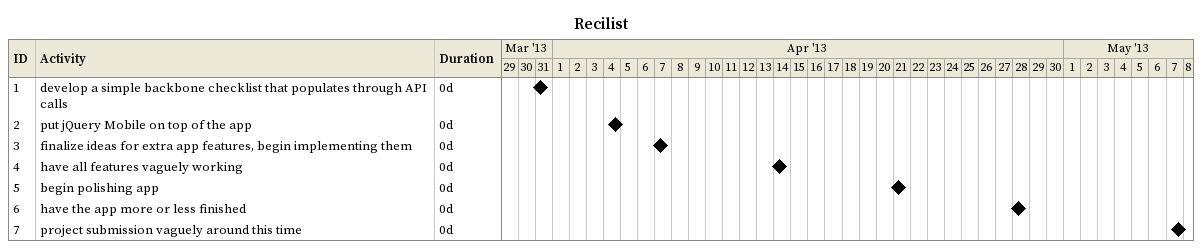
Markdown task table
Recilist

| ID | Task | Duration | Start | Finish |
|---|---|---|---|---|
| 1 | develop a simple backbone checklist that populates through API calls | 0d | 2013-03-31 | 2013-03-31 |
| 2 | put jQuery Mobile on top of the app | 0d | 2013-04-04 | 2013-04-04 |
| 3 | finalize ideas for extra app features, begin implementing them | 0d | 2013-04-07 | 2013-04-07 |
| 4 | have all features vaguely working | 0d | 2013-04-14 | 2013-04-14 |
| 5 | begin polishing app | 0d | 2013-04-21 | 2013-04-21 |
| 6 | have the app more or less finished | 0d | 2013-04-28 | 2013-04-28 |
| 7 | project submission vaguely around this time | 0d | 2013-05-07 | 2013-05-07 |
